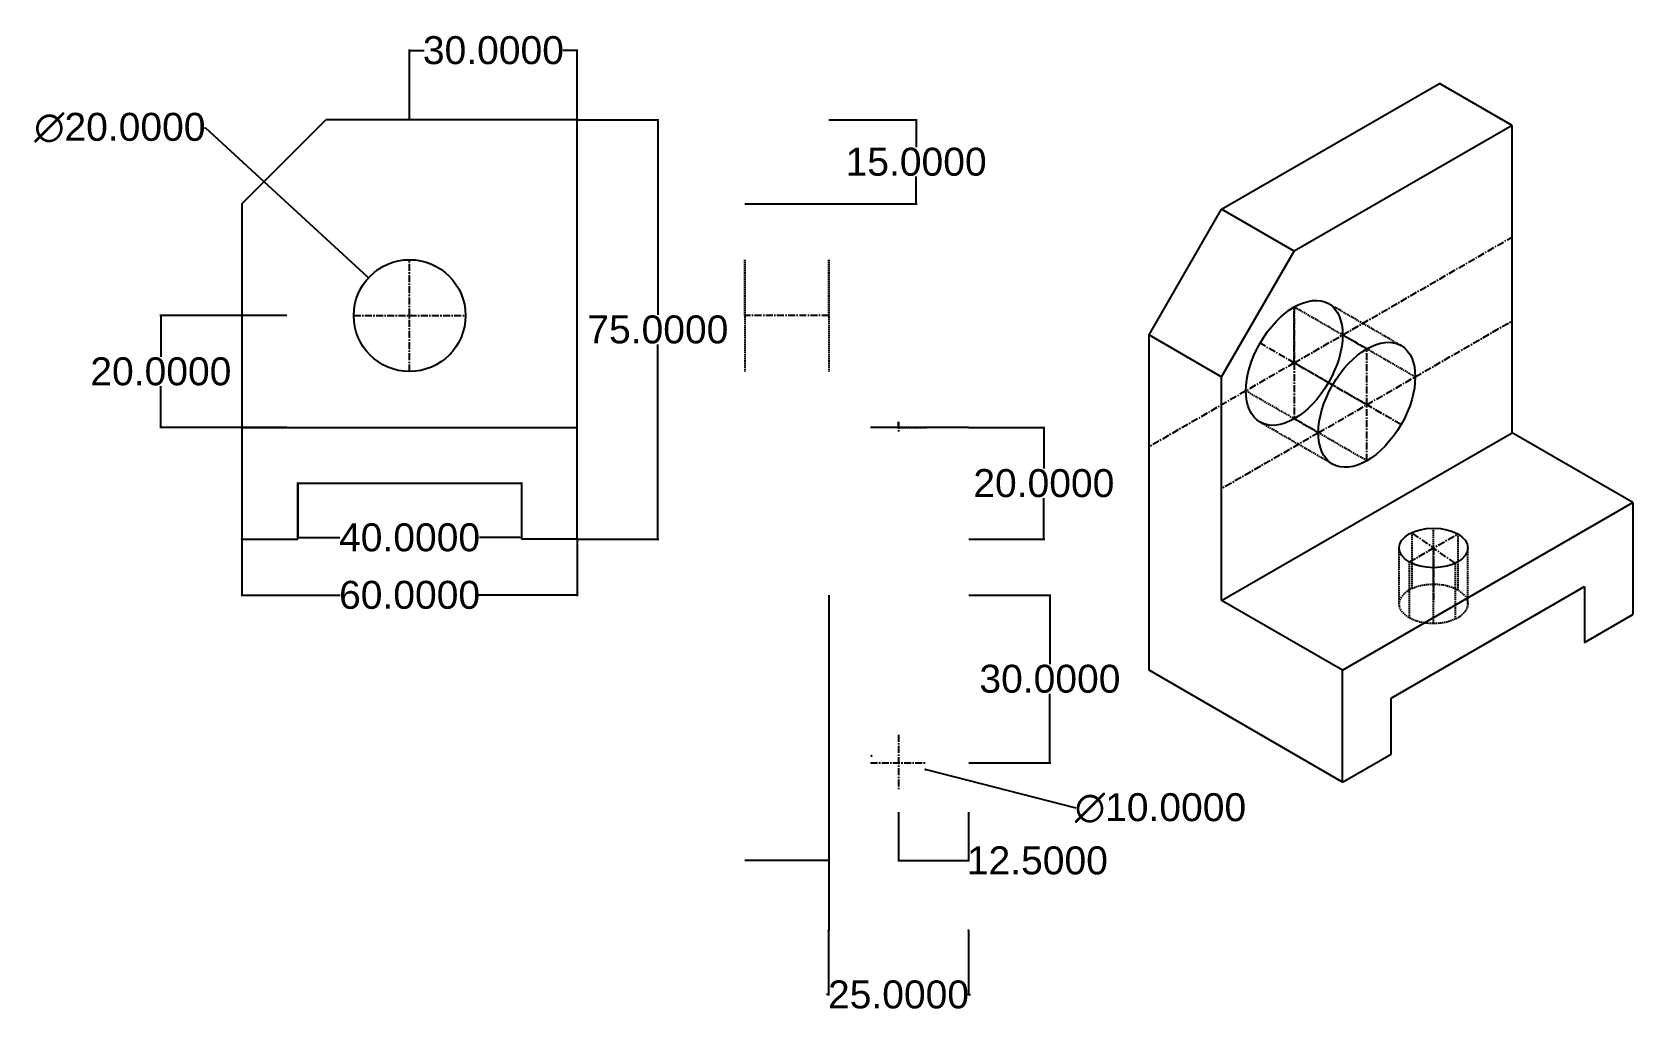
# Model space of a CAD drawing. Header units: inches. Extents: x -490 to -204, y 106 to 282.
import ezdxf

# ---------------------------------------------------------------- set-up
doc = ezdxf.new("R2010")
doc.units = ezdxf.units.IN
doc.header["$MEASUREMENT"] = 0
doc.linetypes.add('CENTER', pattern=[2, 1.25, -0.25, 0.25, -0.25])
doc.linetypes.add('HIDDEN', pattern=[0.375, 0.25, -0.125])
for name, color, linetype in [('Center', 1, 'CENTER'), ('DIMENSION', 5, 'Continuous'), ('HIDDEN', 3, 'HIDDEN')]:
    doc.layers.add(name, color=color, linetype=linetype)
doc.layers.add('Object', color=7, linetype='Continuous', plot=False)
doc.layers.add('sketch line', color=7, linetype='Continuous', true_color=0x09f6cb)
doc.styles.get("Standard").update_dxf_attribs({"font": 'arial.ttf'})
doc.dimstyles.get("Standard").update_dxf_attribs({"dimtxt": 5, "dimasz": 0.18, "dimexe": 0.18, "dimexo": 0.0625, "dimgap": 0.09, "dimtad": 0, "dimtih": 1, "dimtoh": 1, "dimdec": 4, "dimzin": 0, "dimdsep": 46, "dimtxsty": 'Standard', "dimcen": 0.09, "dimadec": 0, "dimazin": 0, "dimtfac": 1, "dimtdec": 4, "dimtofl": 0, "dimtmove": 0, "dimatfit": 3, "dimfxl": 1, "dimtolj": 1, "dimtzin": 0, "dimarcsym": 0})

# ---------------------------------------------------------------- blocks, each defined once
blk = doc.blocks.new('*D5')
at = {"layer": 'Defpoints', "color": 0, "transparency": 16777216}
for p in [(-392.72, 266.06), (-378.29, 266.06), (-392.72, 191.06)]:
    blk.add_point(p, dxfattribs=at)
at = {"layer": 'DIMENSION', "color": 0, "lineweight": -2, "transparency": 16777216}
for p, q in [((-392.66, 266.06), (-378.11, 266.06)), ((-378.29, 265.88), (-378.29, 231.21)), ((-378.29, 191.24), (-378.29, 225.92)), ((-392.66, 191.06), (-378.11, 191.06))]:
    blk.add_line(p, q, dxfattribs=at)
at = {"layer": 'DIMENSION', "color": 0, "transparency": 16777216}
for points in [[(-378.32, 265.88), (-378.26, 265.88), (-378.29, 266.06)], [(-378.32, 191.24), (-378.26, 191.24), (-378.29, 191.06)]]:
    blk.add_solid(points, dxfattribs=at)
at = {"layer": 'DIMENSION', "color": 0, "transparency": 16777216, "insert": (-378.29, 228.56), "char_height": 5, "attachment_point": 5}
blk.add_mtext('\\A1;75.0000', dxfattribs=at)
blk = doc.blocks.new('*D6')
at = {"layer": 'DIMENSION', "color": 0, "lineweight": -2, "transparency": 16777216}
for p, q in [((-442.72, 201), (-442.72, 191.18)), ((-402.72, 201), (-402.72, 191.18)), ((-442.54, 191.36), (-435.22, 191.36)), ((-402.9, 191.36), (-410.21, 191.36))]:
    blk.add_line(p, q, dxfattribs=at)
at = {"layer": 'DIMENSION', "color": 0, "transparency": 16777216}
for points in [[(-442.54, 191.39), (-442.54, 191.33), (-442.72, 191.36)], [(-402.9, 191.39), (-402.9, 191.33), (-402.72, 191.36)]]:
    blk.add_solid(points, dxfattribs=at)
at = {"layer": 'Object', "color": 0, "transparency": 16777216}
for p in [(-442.72, 201.06), (-402.72, 201.06), (-402.72, 191.36)]:
    blk.add_point(p, dxfattribs=at)
at = {"layer": 'DIMENSION', "color": 0, "transparency": 16777216, "insert": (-422.72, 191.36), "char_height": 5, "attachment_point": 5}
blk.add_mtext('\\A1;40.0000', dxfattribs=at)
blk = doc.blocks.new('*D7')
at = {"layer": 'DIMENSION', "color": 0, "lineweight": -2, "transparency": 16777216}
for p, q in [((-452.72, 191), (-452.72, 180.89)), ((-392.72, 191), (-392.72, 180.89)), ((-452.54, 181.07), (-435.13, 181.07)), ((-392.9, 181.07), (-410.3, 181.07))]:
    blk.add_line(p, q, dxfattribs=at)
at = {"layer": 'DIMENSION', "color": 0, "transparency": 16777216}
for points in [[(-452.54, 181.1), (-452.54, 181.04), (-452.72, 181.07)], [(-392.9, 181.1), (-392.9, 181.04), (-392.72, 181.07)]]:
    blk.add_solid(points, dxfattribs=at)
at = {"layer": 'Object', "color": 0, "transparency": 16777216}
for p in [(-452.72, 191.06), (-392.72, 191.06), (-392.72, 181.07)]:
    blk.add_point(p, dxfattribs=at)
at = {"layer": 'DIMENSION', "color": 0, "transparency": 16777216, "insert": (-422.72, 181.07), "char_height": 5, "attachment_point": 5}
blk.add_mtext('\\A1;60.0000', dxfattribs=at)
blk = doc.blocks.new('*D8')
at = {"layer": 'Defpoints', "color": 0, "transparency": 16777216}
for p in [(-467.23, 231.06), (-444.64, 231.06), (-444.64, 211.06)]:
    blk.add_point(p, dxfattribs=at)
at = {"layer": 'DIMENSION', "color": 0, "lineweight": -2, "transparency": 16777216}
for p, q in [((-444.7, 231.06), (-467.41, 231.06)), ((-467.23, 230.88), (-467.23, 223.71)), ((-467.23, 211.24), (-467.23, 218.42)), ((-444.7, 211.06), (-467.41, 211.06))]:
    blk.add_line(p, q, dxfattribs=at)
at = {"layer": 'DIMENSION', "color": 0, "transparency": 16777216}
for points in [[(-467.26, 230.88), (-467.2, 230.88), (-467.23, 231.06)], [(-467.26, 211.24), (-467.2, 211.24), (-467.23, 211.06)]]:
    blk.add_solid(points, dxfattribs=at)
at = {"layer": 'DIMENSION', "color": 0, "transparency": 16777216, "insert": (-467.23, 221.06), "char_height": 5, "attachment_point": 5}
blk.add_mtext('\\A1;20.0000', dxfattribs=at)
blk = doc.blocks.new('*D9')
at = {"layer": 'Defpoints', "color": 0, "transparency": 16777216}
for p in [(-422.72, 278.52), (-422.72, 266.06), (-392.72, 266.06)]:
    blk.add_point(p, dxfattribs=at)
at = {"layer": 'DIMENSION', "color": 0, "lineweight": -2, "transparency": 16777216}
for p, q in [((-422.72, 266.13), (-422.72, 278.7)), ((-422.54, 278.52), (-420.12, 278.52)), ((-392.9, 278.52), (-395.32, 278.52)), ((-392.72, 266.13), (-392.72, 278.7))]:
    blk.add_line(p, q, dxfattribs=at)
at = {"layer": 'DIMENSION', "color": 0, "transparency": 16777216}
for points in [[(-422.54, 278.55), (-422.54, 278.49), (-422.72, 278.52)], [(-392.9, 278.55), (-392.9, 278.49), (-392.72, 278.52)]]:
    blk.add_solid(points, dxfattribs=at)
at = {"layer": 'DIMENSION', "color": 0, "transparency": 16777216, "insert": (-407.72, 278.52), "char_height": 5, "attachment_point": 5}
blk.add_mtext('\\A1;30.0000', dxfattribs=at)
blk = doc.blocks.new('*D10')
at = {"layer": 'DIMENSION', "color": 0, "lineweight": -2, "transparency": 16777216}
for p, q in [((-459.45, 264.67), (-459.27, 264.67)), ((-459.27, 264.67), (-430.21, 237.95)), ((-422.81, 231.06), (-422.63, 231.06)), ((-422.72, 230.97), (-422.72, 231.15))]:
    blk.add_line(p, q, dxfattribs=at)
at = {"layer": 'DIMENSION', "color": 0, "transparency": 16777216}
blk.add_solid([(-430.19, 237.98), (-430.23, 237.93), (-430.08, 237.83)], dxfattribs=at)
at = {"layer": 'Object', "color": 0, "transparency": 16777216}
for p in [(-430.08, 237.83), (-415.36, 224.3)]:
    blk.add_point(p, dxfattribs=at)
at = {"layer": 'DIMENSION', "color": 0, "transparency": 16777216, "insert": (-474.57, 264.67), "char_height": 5, "attachment_point": 5}
blk.add_mtext('\\A1;∅20.0000', dxfattribs=at)
blk = doc.blocks.new('*D11')
at = {"layer": 'Defpoints', "color": 0, "transparency": 16777216}
for p in [(-322.72, 211.06), (-309.21, 211.06), (-322.72, 191.06)]:
    blk.add_point(p, dxfattribs=at)
at = {"layer": 'DIMENSION', "color": 0, "lineweight": -2, "transparency": 16777216}
for p, q in [((-322.66, 211.06), (-309.03, 211.06)), ((-309.21, 210.88), (-309.21, 203.71)), ((-309.21, 191.24), (-309.21, 198.42)), ((-322.66, 191.06), (-309.03, 191.06))]:
    blk.add_line(p, q, dxfattribs=at)
at = {"layer": 'DIMENSION', "color": 0, "transparency": 16777216}
for points in [[(-309.24, 210.88), (-309.18, 210.88), (-309.21, 211.06)], [(-309.24, 191.24), (-309.18, 191.24), (-309.21, 191.06)]]:
    blk.add_solid(points, dxfattribs=at)
at = {"layer": 'DIMENSION', "color": 0, "transparency": 16777216, "insert": (-309.21, 201.06), "char_height": 5, "attachment_point": 5}
blk.add_mtext('\\A1;20.0000', dxfattribs=at)
blk = doc.blocks.new('*D12')
at = {"layer": 'Defpoints', "color": 0, "transparency": 16777216}
for p in [(-347.72, 266.06), (-347.72, 251.06), (-332.07, 251.06)]:
    blk.add_point(p, dxfattribs=at)
at = {"layer": 'DIMENSION', "color": 0, "lineweight": -2, "transparency": 16777216}
for p, q in [((-347.66, 266.06), (-331.89, 266.06)), ((-332.07, 265.88), (-332.07, 261.21)), ((-332.07, 251.24), (-332.07, 255.92)), ((-347.66, 251.06), (-331.89, 251.06))]:
    blk.add_line(p, q, dxfattribs=at)
at = {"layer": 'DIMENSION', "color": 0, "transparency": 16777216}
for points in [[(-332.1, 265.88), (-332.04, 265.88), (-332.07, 266.06)], [(-332.1, 251.24), (-332.04, 251.24), (-332.07, 251.06)]]:
    blk.add_solid(points, dxfattribs=at)
at = {"layer": 'DIMENSION', "color": 0, "transparency": 16777216, "insert": (-332.07, 258.56), "char_height": 5, "attachment_point": 5}
blk.add_mtext('\\A1;15.0000', dxfattribs=at)
blk = doc.blocks.new('*D13')
at = {"layer": 'Defpoints', "color": 0, "transparency": 16777216}
for p in [(-335.22, 142.28), (-322.72, 142.28), (-335.22, 133.56)]:
    blk.add_point(p, dxfattribs=at)
at = {"layer": 'DIMENSION', "color": 0, "lineweight": -2, "transparency": 16777216}
for p, q in [((-335.22, 142.22), (-335.22, 133.38)), ((-322.72, 142.22), (-322.72, 133.38)), ((-335.04, 133.56), (-322.9, 133.56)), ((-322.72, 133.56), (-322.54, 133.56))]:
    blk.add_line(p, q, dxfattribs=at)
at = {"layer": 'DIMENSION', "color": 0, "transparency": 16777216}
for points in [[(-335.04, 133.59), (-335.04, 133.53), (-335.22, 133.56)], [(-322.9, 133.59), (-322.9, 133.53), (-322.72, 133.56)]]:
    blk.add_solid(points, dxfattribs=at)
at = {"layer": 'DIMENSION', "color": 0, "transparency": 16777216, "insert": (-310.37, 133.56), "char_height": 5, "attachment_point": 5}
blk.add_mtext('\\A1;12.5000', dxfattribs=at)
blk = doc.blocks.new('*D14')
at = {"layer": 'DIMENSION', "color": 0, "lineweight": -2, "transparency": 16777216}
for p, q in [((-347.72, 121), (-347.72, 109.4)), ((-322.72, 121), (-322.72, 109.4)), ((-347.9, 109.58), (-348.08, 109.58)), ((-322.54, 109.58), (-322.36, 109.58))]:
    blk.add_line(p, q, dxfattribs=at)
at = {"layer": 'DIMENSION', "color": 0, "transparency": 16777216}
for points in [[(-347.9, 109.61), (-347.9, 109.55), (-347.72, 109.58)], [(-322.54, 109.61), (-322.54, 109.55), (-322.72, 109.58)]]:
    blk.add_solid(points, dxfattribs=at)
at = {"layer": 'Object', "color": 0, "transparency": 16777216}
for p in [(-347.72, 121.06), (-322.72, 121.06), (-322.72, 109.58)]:
    blk.add_point(p, dxfattribs=at)
at = {"layer": 'DIMENSION', "color": 0, "transparency": 16777216, "insert": (-335.22, 109.58), "char_height": 5, "attachment_point": 5}
blk.add_mtext('\\A1;25.0000', dxfattribs=at)
blk = doc.blocks.new('*D15')
at = {"layer": 'Defpoints', "color": 0, "transparency": 16777216}
for p in [(-322.72, 181.06), (-322.72, 151.06), (-308.12, 151.06)]:
    blk.add_point(p, dxfattribs=at)
at = {"layer": 'DIMENSION', "color": 0, "lineweight": -2, "transparency": 16777216}
for p, q in [((-322.66, 181.06), (-307.94, 181.06)), ((-308.12, 180.88), (-308.12, 168.71)), ((-308.12, 151.24), (-308.12, 163.42)), ((-322.66, 151.06), (-307.94, 151.06))]:
    blk.add_line(p, q, dxfattribs=at)
at = {"layer": 'DIMENSION', "color": 0, "transparency": 16777216}
for points in [[(-308.15, 180.88), (-308.09, 180.88), (-308.12, 181.06)], [(-308.15, 151.24), (-308.09, 151.24), (-308.12, 151.06)]]:
    blk.add_solid(points, dxfattribs=at)
at = {"layer": 'DIMENSION', "color": 0, "transparency": 16777216, "insert": (-308.12, 166.06), "char_height": 5, "attachment_point": 5}
blk.add_mtext('\\A1;30.0000', dxfattribs=at)
blk = doc.blocks.new('*D16')
at = {"layer": 'DIMENSION', "color": 0, "lineweight": -2, "transparency": 16777216}
for p, q in [((-335.31, 151.06), (-335.13, 151.06)), ((-335.22, 150.97), (-335.22, 151.15)), ((-303.45, 142.95), (-330.2, 149.78))]:
    blk.add_line(p, q, dxfattribs=at)
at = {"layer": 'DIMENSION', "color": 0, "transparency": 16777216}
blk.add_solid([(-330.19, 149.81), (-330.21, 149.75), (-330.37, 149.83)], dxfattribs=at)
at = {"layer": 'Object', "color": 0, "transparency": 16777216}
for p in [(-340.06, 152.3), (-330.37, 149.83)]:
    blk.add_point(p, dxfattribs=at)
at = {"layer": 'DIMENSION', "color": 0, "transparency": 16777216, "insert": (-288.33, 142.95), "char_height": 5, "attachment_point": 5}
blk.add_mtext('\\A1;∅10.0000', dxfattribs=at)

msp = doc.modelspace()

# ---------------------------------------------------------------- linework, layer by layer
for p, q in [((-277.38892, 250.10187), (-238.41778, 272.60187)), ((-225.42739, 265.10187), (-238.41778, 272.60187)), ((-452.71795, 251.06471), (-437.71795, 266.06471)), ((-392.71795, 266.06471), (-437.71795, 266.06471)), ((-392.71795, 191.06471), (-392.71795, 266.06471)), ((-225.42739, 265.10187), (-264.39854, 242.60187)), ((-225.42739, 210.10187), (-225.42739, 265.10187)), ((-452.71795, 251.06471), (-452.71795, 191.06471)), ((-362.71795, 251.06471), (-347.71795, 251.06471)), ((-290.3793, 227.60187), (-277.38892, 250.10187)), ((-264.39854, 242.60187), (-277.38892, 250.10187)), ((-277.38892, 220.10187), (-264.39854, 242.60187)), ((-290.3793, 167.60187), (-290.3793, 227.60187)), ((-290.3793, 227.60187), (-277.38892, 220.10187)), ((-277.38892, 180.10187), (-277.38892, 220.10187)), ((-452.71795, 211.06471), (-392.71795, 211.06471)), ((-277.38892, 180.10187), (-225.42739, 210.10187)), ((-203.77676, 197.60187), (-225.42739, 210.10187)), ((-442.71795, 191.06471), (-442.71795, 201.06471)), ((-442.71795, 201.06471), (-402.71795, 201.06471)), ((-402.71795, 201.06471), (-402.71795, 191.06471)), ((-255.73828, 167.60187), (-203.77676, 197.60187)), ((-203.77676, 197.60187), (-203.77676, 177.60187)), ((-452.71795, 191.06471), (-442.71795, 191.06471)), ((-392.71795, 191.06471), (-402.71795, 191.06471)), ((-347.71795, 181.06471), (-347.71795, 121.06471)), ((-247.07803, 162.60187), (-212.43701, 182.60187)), ((-212.43701, 182.60187), (-212.43701, 172.60187)), ((-255.73828, 167.60187), (-277.38892, 180.10187)), ((-212.43701, 172.60187), (-203.77676, 177.60187)), ((-255.73828, 147.60187), (-290.3793, 167.60187)), ((-255.73828, 147.60187), (-255.73828, 167.60187)), ((-247.07803, 152.60187), (-247.07803, 162.60187)), ((-255.73828, 147.60187), (-247.07803, 152.60187)), ((-347.71795, 133.56471), (-362.71795, 133.56471))]:
    msp.add_line(p, q)
msp.add_circle((-422.71795, 231.06471), 10)
for centre, major_axis in [((-264.39854, 222.60187), (-6.12372, -10.6066)), ((-251.40816, 215.10187), (-6.12372, -10.6066)), ((-239.47772, 189.48991), (-6.12372, 0))]:
    msp.add_ellipse(centre, major_axis=major_axis, ratio=0.577350269)
at = {"layer": 'Center'}
for p, q in [((-255.73828, 227.60187), (-225.42739, 245.10187)), ((-422.71795, 221.06471), (-422.71795, 241.06471)), ((-264.39854, 222.60187), (-264.39854, 232.60187)), ((-264.39854, 232.60187), (-264.39854, 212.60187)), ((-432.71795, 231.06471), (-412.71795, 231.06471)), ((-347.71795, 231.06471), (-362.71795, 231.06471)), ((-242.7479, 220.10187), (-225.42739, 230.10187)), ((-264.39854, 222.60187), (-255.73828, 227.60187)), ((-245.28443, 211.56634), (-270.52226, 226.1374)), ((-251.40816, 205.10187), (-251.40816, 225.10187)), ((-264.39854, 222.60187), (-273.05879, 217.60187)), ((-260.06841, 210.10187), (-242.7479, 220.10187)), ((-273.05879, 217.60187), (-290.3793, 207.60187)), ((-335.21795, 211.06471), (-335.23428, 212.06458)), ((-335.23428, 212.06458), (-335.23428, 210.06458)), ((-260.06841, 210.10187), (-277.38892, 200.10187)), ((-243.80785, 186.98991), (-235.14759, 191.98991)), ((-235.60974, 186.74894), (-243.3457, 192.23088)), ((-239.47772, 189.48991), (-239.47772, 179.48991)), ((-335.21795, 156.06471), (-335.21795, 146.06471)), ((-340.21795, 151.06471), (-330.21795, 151.06471))]:
    msp.add_line(p, q, dxfattribs=at)
at = {"layer": 'HIDDEN'}
for p, q in [((-362.71795, 241.06471), (-362.71795, 221.06471)), ((-362.71795, 231.06471), (-362.71795, 241.06471)), ((-362.71795, 241.06471), (-362.71795, 221.06471)), ((-347.71795, 241.06471), (-347.71795, 221.06471)), ((-347.71795, 231.06471), (-347.71795, 241.06471)), ((-347.71795, 241.06471), (-347.71795, 221.06471)), ((-251.40816, 225.10187), (-264.39854, 232.60187)), ((-245.28443, 225.70847), (-258.27481, 233.20847)), ((-242.7479, 220.10187), (-255.73828, 227.60187)), ((-251.40816, 215.10187), (-264.39854, 222.60187)), ((-260.06841, 210.10187), (-273.05879, 217.60187)), ((-251.40816, 205.10187), (-264.39854, 212.60187)), ((-330.24385, 211.06471), (-340.24385, 211.06471)), ((-335.21795, 211.06471), (-340.21795, 211.06471)), ((-335.21795, 211.06471), (-330.21795, 211.06471)), ((-257.53188, 204.49527), (-270.52226, 211.99527)), ((-243.3457, 192.23088), (-243.3457, 182.23088)), ((-239.47772, 183.02544), (-239.47772, 193.02544)), ((-235.14759, 191.98991), (-235.14759, 181.98991)), ((-245.60145, 179.48991), (-245.60145, 189.48991)), ((-233.354, 179.48991), (-233.354, 189.48991)), ((-243.80785, 186.98991), (-243.80785, 176.98991)), ((-235.60974, 186.74894), (-235.60974, 176.74894)), ((-239.47772, 175.95437), (-239.47772, 185.95437))]:
    msp.add_line(p, q, dxfattribs=at)
msp.add_ellipse((-239.47772, 179.48991), major_axis=(-6.12372, 0), ratio=0.577350269, dxfattribs=at)
at = {"layer": 'sketch line'}
msp.add_line((-322.71795, 211.06471), (-330.24385, 211.06471), dxfattribs=at)

# ---------------------------------------------------------------- dimensions: what is measured, and where the dimension line sits
at = {"layer": 'DIMENSION'}
for base, p1, p2, picture, middle in [((-422.71795, 278.51603), (-392.71795, 266.06471), (-422.71795, 266.06471), '*D9', (-407.71795, 278.51603)), ((-335.21795, 133.56471), (-322.71795, 142.27956), (-335.21795, 142.27956), '*D13', (-310.37087, 133.56471))]:
    dim = msp.add_linear_dim(base=base, p1=p1, p2=p2, dimstyle='Standard', dxfattribs=at)
    dim.commit()
    dim.dimension.update_dxf_attribs({"geometry": picture, "text_midpoint": middle, "dimtype": 160})
for p1, p2, picture, middle in [((-415.35585, 224.29719), (-430.08006, 237.83224), '*D10', (-474.57378, 264.66598)), ((-340.06248, 152.30186), (-330.37342, 149.82757), '*D16', (-303.44775, 142.95156))]:
    dim = msp.add_diameter_dim_2p(p1=p1, p2=p2, dimstyle='Standard', dxfattribs=at)
    dim.commit()
    dim.dimension.update_dxf_attribs({"geometry": picture, "text_midpoint": middle, "dimtype": 163})
for base, p1, p2, picture, middle in [((-378.28547, 266.06471), (-392.71795, 191.06471), (-392.71795, 266.06471), '*D5', (-378.28547, 228.56471)), ((-332.07063, 251.06471), (-347.71795, 266.06471), (-347.71795, 251.06471), '*D12', (-332.07063, 258.56471)), ((-467.23093, 231.06471), (-444.63536, 211.06471), (-444.63536, 231.06471), '*D8', (-467.23093, 221.06471)), ((-309.20747, 211.06471), (-322.71795, 191.06471), (-322.71795, 211.06471), '*D11', (-309.20747, 201.06471)), ((-308.1168, 151.06471), (-322.71795, 181.06471), (-322.71795, 151.06471), '*D15', (-308.1168, 166.06471))]:
    dim = msp.add_linear_dim(base=base, p1=p1, p2=p2, angle=90, dimstyle='Standard', dxfattribs=at)
    dim.commit()
    dim.dimension.update_dxf_attribs({"geometry": picture, "text_midpoint": middle, "dimtype": 160})
for base, p1, p2, picture, middle in [((-402.71795, 191.35535), (-442.71795, 201.06471), (-402.71795, 201.06471), '*D6', (-422.71795, 191.35535)), ((-392.71795, 181.06595), (-452.71795, 191.06471), (-392.71795, 191.06471), '*D7', (-422.71795, 181.06595)), ((-322.71795, 109.57535), (-347.71795, 121.06471), (-322.71795, 121.06471), '*D14', (-335.21795, 109.57535))]:
    dim = msp.add_linear_dim(base=base, p1=p1, p2=p2, dimstyle='Standard', dxfattribs=at)
    dim.commit()
    dim.dimension.update_dxf_attribs({"geometry": picture, "text_midpoint": middle})

doc.saveas('drawing.dxf')
